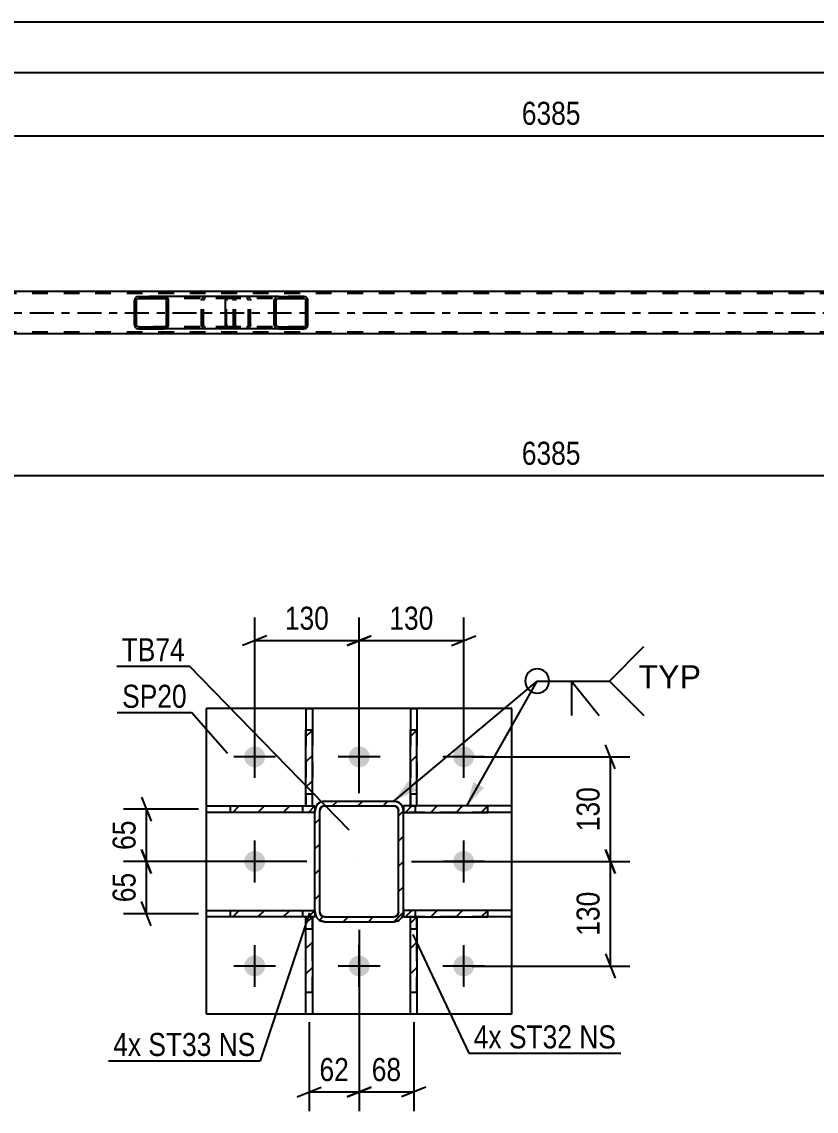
# Model space of a CAD drawing. Header units: millimetres. Extents: x 0 to 841, y 0 to 594.
# Drawn here: x 303.2 to 402, y 146.7 to 282.1 of the extents above; entities that cross this region are included whole.
import ezdxf

# ---------------------------------------------------------------- set-up
doc = ezdxf.new("R2010")
doc.units = ezdxf.units.MM
doc.linetypes.add('DXK_LINE_DOT2', pattern=[3.9198, 1.9599, -1.9599])
doc.linetypes.add('DXK_LINE_DOT3', pattern=[5.9187, 2.979, -0.9799, 0.9799, -0.9799])
doc.styles.add('Arial', font='ARIAL.TTF', dxfattribs={"height": 0.2})
doc.styles.add('Arial Narrow', font='ARIALN.TTF', dxfattribs={"height": 0.2})

# ---------------------------------------------------------------- blocks, each defined once
blk = doc.blocks.new('Part-814735472-2827 - 2738')
at = {"linetype": 'Continuous'}
h = blk.add_hatch(dxfattribs=at)
h.set_pattern_fill('', scale=0.7, style=0, pattern_type=0)
h.set_pattern_definition([(45, (338.7295, 247.6885), (-1.57154, 1.57154), [])])
h.paths.add_polyline_path([(338.77, 247.5), (338.73, 247.69), (338.62, 247.84), (338.46, 247.95), (338.27, 247.98), (335.08, 247.98), (334.89, 247.95), (334.73, 247.84), (334.62, 247.69), (334.58, 247.5), (334.58, 244.46), (334.62, 244.28), (334.73, 244.13), (334.89, 244.02), (335.08, 243.98), (338.27, 243.98), (338.46, 244.02), (338.62, 244.13), (338.73, 244.28), (338.77, 244.46)])
h.paths.add_polyline_path([(338.5, 244.37), (338.44, 244.3), (338.36, 244.24), (338.27, 244.22), (335.08, 244.22), (334.98, 244.24), (334.9, 244.3), (334.85, 244.37), (334.83, 244.46), (334.83, 247.5), (334.85, 247.6), (334.9, 247.67), (334.98, 247.73), (335.08, 247.74), (338.27, 247.74), (338.36, 247.73), (338.44, 247.67), (338.5, 247.6), (338.52, 247.5), (338.52, 244.46)])
at = {"color": 2, "linetype": 'Continuous'}
for p, q in [((328.53, 247.69), (328.59, 247.84)), ((328.59, 247.84), (328.68, 247.95)), ((328.68, 247.95), (328.78, 247.98)), ((335.08, 247.98), (328.78, 247.98)), ((335.08, 247.98), (334.89, 247.95)), ((335.08, 247.98), (338.27, 247.98)), ((338.46, 247.95), (338.27, 247.98)), ((328.51, 247.5), (328.53, 247.69)), ((328.51, 244.46), (328.51, 247.5)), ((334.62, 247.69), (334.58, 247.5)), ((334.58, 244.46), (334.58, 247.5)), ((334.83, 247.5), (334.85, 247.6)), ((334.83, 244.46), (334.83, 247.5)), ((334.85, 247.6), (334.9, 247.67)), ((334.9, 247.67), (334.98, 247.73)), ((334.98, 247.73), (335.08, 247.74)), ((335.08, 247.74), (338.27, 247.74)), ((338.27, 247.74), (338.36, 247.73)), ((338.36, 247.73), (338.44, 247.67)), ((338.44, 247.67), (338.5, 247.6)), ((338.5, 247.6), (338.52, 247.5)), ((338.52, 244.46), (338.52, 247.5)), ((338.77, 247.5), (338.73, 247.69)), ((338.77, 244.46), (338.77, 247.5)), ((328.53, 244.28), (328.51, 244.46)), ((328.59, 244.13), (328.53, 244.28)), ((328.68, 244.02), (328.59, 244.13)), ((328.78, 243.98), (328.68, 244.02)), ((335.08, 243.98), (328.78, 243.98)), ((334.58, 244.46), (334.62, 244.28)), ((334.85, 244.37), (334.83, 244.46)), ((334.9, 244.3), (334.85, 244.37)), ((334.89, 244.02), (335.08, 243.98)), ((334.98, 244.24), (334.9, 244.3)), ((335.08, 244.22), (334.98, 244.24)), ((335.08, 244.22), (338.27, 244.22)), ((335.08, 243.98), (338.27, 243.98)), ((338.36, 244.24), (338.27, 244.22)), ((338.27, 243.98), (338.46, 244.02)), ((338.44, 244.3), (338.36, 244.24)), ((338.5, 244.37), (338.44, 244.3)), ((338.52, 244.46), (338.5, 244.37)), ((338.73, 244.28), (338.77, 244.46))]:
    blk.add_line(p, q, dxfattribs=at)
at = {"color": 7, "linetype": 'DXK_LINE_DOT2'}
for p, q in [((329.77, 247.74), (329.77, 247.98)), ((331.11, 247.98), (331.31, 247.95)), ((338.27, 247.98), (335.08, 247.98)), ((328.66, 247.6), (328.65, 247.5)), ((328.65, 244.46), (328.65, 247.5)), ((328.68, 247.67), (328.66, 247.6)), ((328.73, 247.73), (328.68, 247.67)), ((328.78, 247.74), (328.73, 247.73)), ((338.27, 247.74), (328.78, 247.74)), ((331.21, 247.73), (331.11, 247.74)), ((331.29, 247.67), (331.21, 247.73)), ((331.35, 247.6), (331.29, 247.67)), ((331.37, 247.5), (331.35, 247.6)), ((331.37, 244.46), (331.37, 247.5)), ((331.58, 247.69), (331.62, 247.5)), ((331.62, 244.46), (331.62, 247.5)), ((328.65, 244.46), (328.66, 244.37)), ((328.66, 244.37), (328.68, 244.3)), ((328.68, 244.3), (328.73, 244.24)), ((328.73, 244.24), (328.78, 244.22)), ((338.27, 244.22), (328.78, 244.22)), ((329.77, 243.98), (329.77, 244.22)), ((331.11, 244.22), (331.21, 244.24)), ((331.31, 244.02), (331.11, 243.98)), ((331.21, 244.24), (331.29, 244.3)), ((331.29, 244.3), (331.35, 244.37)), ((331.35, 244.37), (331.37, 244.46)), ((331.62, 244.46), (331.58, 244.28)), ((338.27, 243.98), (335.08, 243.98))]:
    blk.add_line(p, q, dxfattribs=at)
for centre, start, end in [((331.13, 247.49), 23.8494, 68.8059), ((331.13, 244.48), 291.1941, 336.1506)]:
    blk.add_arc(centre, 0.492, start, end, dxfattribs=at)
at = {"color": 2, "linetype": 'Continuous'}
for centre, start, end in [((335.07, 247.49), 111.1941, 156.1506), ((338.28, 247.49), 23.8494, 68.8059), ((335.07, 244.48), 203.8494, 248.8059), ((338.28, 244.48), 291.1941, 336.1506)]:
    blk.add_arc(centre, 0.492, start, end, dxfattribs=at)
blk = doc.blocks.new('Part-814735472-2852 - 2738')
at = {"linetype": 'Continuous'}
h = blk.add_hatch(dxfattribs=at)
h.set_pattern_fill('', scale=0.7, style=0, pattern_type=0)
h.set_pattern_definition([(45, (321.3848, 247.6885), (-1.57154, 1.57154), [])])
h.paths.add_polyline_path([(321.42, 247.5), (321.38, 247.69), (321.27, 247.84), (321.11, 247.95), (320.91, 247.98), (317.68, 247.98), (317.48, 247.95), (317.32, 247.84), (317.21, 247.69), (317.17, 247.5), (317.17, 244.46), (317.21, 244.28), (317.32, 244.13), (317.48, 244.02), (317.68, 243.98), (320.91, 243.98), (321.11, 244.02), (321.27, 244.13), (321.38, 244.28), (321.42, 244.46)])
h.paths.add_polyline_path([(321.15, 244.37), (321.09, 244.3), (321.01, 244.24), (320.91, 244.22), (317.68, 244.22), (317.58, 244.24), (317.5, 244.3), (317.44, 244.37), (317.42, 244.46), (317.42, 247.5), (317.44, 247.6), (317.5, 247.67), (317.58, 247.73), (317.68, 247.74), (320.91, 247.74), (321.01, 247.73), (321.09, 247.67), (321.15, 247.6), (321.17, 247.5), (321.17, 244.46)])
at = {"color": 2, "linetype": 'Continuous'}
for p, q in [((317.68, 247.98), (317.48, 247.95)), ((317.68, 247.98), (320.91, 247.98)), ((328.78, 247.98), (320.91, 247.98)), ((321.11, 247.95), (320.91, 247.98)), ((317.21, 247.69), (317.17, 247.5)), ((317.17, 244.46), (317.17, 247.5)), ((317.42, 247.5), (317.44, 247.6)), ((317.42, 244.46), (317.42, 247.5)), ((317.44, 247.6), (317.5, 247.67)), ((317.5, 247.67), (317.58, 247.73)), ((317.58, 247.73), (317.68, 247.74)), ((317.68, 247.74), (320.91, 247.74)), ((320.91, 247.74), (321.01, 247.73)), ((321.01, 247.73), (321.09, 247.67)), ((321.09, 247.67), (321.15, 247.6)), ((321.15, 247.6), (321.17, 247.5)), ((321.17, 244.46), (321.17, 247.5)), ((321.42, 247.5), (321.38, 247.69)), ((321.42, 244.46), (321.42, 247.5)), ((317.17, 244.46), (317.21, 244.28)), ((317.44, 244.37), (317.42, 244.46)), ((317.5, 244.3), (317.44, 244.37)), ((317.48, 244.02), (317.68, 243.98)), ((317.58, 244.24), (317.5, 244.3)), ((317.68, 244.22), (317.58, 244.24)), ((317.68, 244.22), (320.91, 244.22)), ((317.68, 243.98), (320.91, 243.98)), ((321.01, 244.24), (320.91, 244.22)), ((320.91, 243.98), (321.11, 244.02)), ((328.78, 243.98), (320.91, 243.98)), ((321.09, 244.3), (321.01, 244.24)), ((321.15, 244.37), (321.09, 244.3)), ((321.17, 244.46), (321.15, 244.37)), ((321.38, 244.28), (321.42, 244.46))]:
    blk.add_line(p, q, dxfattribs=at)
at = {"color": 7, "linetype": 'DXK_LINE_DOT2'}
for p, q in [((320.91, 247.98), (317.68, 247.98)), ((325.83, 247.95), (326.03, 247.98)), ((329.26, 247.98), (328.78, 247.98)), ((329.26, 247.98), (329.46, 247.95)), ((329.26, 247.74), (317.68, 247.74)), ((325.52, 247.5), (325.56, 247.69)), ((325.52, 244.46), (325.52, 247.5)), ((325.79, 247.6), (325.77, 247.5)), ((325.77, 244.46), (325.77, 247.5)), ((325.85, 247.67), (325.79, 247.6)), ((325.93, 247.73), (325.85, 247.67)), ((326.03, 247.74), (325.93, 247.73)), ((329.36, 247.73), (329.26, 247.74)), ((329.44, 247.67), (329.36, 247.73)), ((329.5, 247.6), (329.44, 247.67)), ((329.52, 247.5), (329.5, 247.6)), ((329.52, 244.46), (329.52, 247.5)), ((329.73, 247.69), (329.77, 247.5)), ((329.77, 244.46), (329.77, 247.5)), ((329.26, 244.22), (317.68, 244.22)), ((320.91, 243.98), (317.68, 243.98)), ((325.56, 244.28), (325.52, 244.46)), ((325.77, 244.46), (325.79, 244.37)), ((325.79, 244.37), (325.85, 244.3)), ((326.03, 243.98), (325.83, 244.02)), ((325.85, 244.3), (325.87, 244.28)), ((325.87, 244.28), (325.93, 244.24)), ((325.93, 244.24), (326.03, 244.22)), ((329.26, 243.98), (328.78, 243.98)), ((329.26, 244.22), (329.36, 244.24)), ((329.46, 244.02), (329.26, 243.98)), ((329.36, 244.24), (329.44, 244.3)), ((329.44, 244.3), (329.5, 244.37)), ((329.5, 244.37), (329.52, 244.46)), ((329.77, 244.46), (329.73, 244.28))]:
    blk.add_line(p, q, dxfattribs=at)
at = {"color": 2, "linetype": 'Continuous'}
for centre, start, end in [((317.66, 247.48), 110.7583, 155.68), ((320.93, 247.48), 24.32, 69.2417), ((317.66, 244.49), 204.32, 249.2417), ((320.93, 244.49), 290.7583, 335.68)]:
    blk.add_arc(centre, 0.496, start, end, dxfattribs=at)
at = {"color": 7, "linetype": 'DXK_LINE_DOT2'}
for centre, start, end in [((326.01, 247.48), 110.7583, 155.68), ((329.28, 247.48), 24.32, 69.2417), ((326.01, 244.49), 204.32, 249.2417), ((329.28, 244.49), 290.7583, 335.68)]:
    blk.add_arc(centre, 0.496, start, end, dxfattribs=at)
blk = doc.blocks.new('Part-814735472-2967 - 2738')
at = {"color": 7, "linetype": 'DXK_LINE_DOT2'}
for p, q in [((765.04, 248.38), (102.93, 248.38)), ((765.04, 243.58), (102.93, 243.58))]:
    blk.add_line(p, q, dxfattribs=at)
at = {"color": 2, "linetype": 'Continuous'}
for p, q in [((495.92, 248.62), (246.52, 248.62)), ((495.92, 243.34), (246.52, 243.34))]:
    blk.add_line(p, q, dxfattribs=at)
at = {"color": 7, "linetype": 'DXK_LINE_DOT3'}
blk.add_line((102.93, 245.98), (765.04, 245.98), dxfattribs=at)
blk = doc.blocks.new('Part-814735472-6031 - 6020')
at = {"linetype": 'Continuous'}
h = blk.add_hatch(dxfattribs=at)
h.set_pattern_fill('', scale=0.7, style=0, pattern_type=0)
h.set_pattern_definition([(45, (339.6366, 171.673), (-1.57154, 1.57154), [])])
h.paths.add_polyline_path([(339.64, 170.87), (339.64, 171.67), (329.14, 171.67), (329.14, 170.87)])
at = {"color": 2, "linetype": 'Continuous'}
for p, q in [((326.14, 170.87), (326.14, 171.67)), ((326.14, 171.67), (329.14, 171.67)), ((329.14, 170.87), (326.14, 170.87)), ((329.14, 171.67), (339.64, 171.67)), ((329.14, 170.87), (329.14, 171.67)), ((339.64, 170.87), (329.14, 170.87)), ((339.64, 171.67), (339.64, 170.87))]:
    blk.add_line(p, q, dxfattribs=at)
at = {"color": 7, "linetype": 'DXK_LINE_DOT2'}
for p, q in [((329.14, 171.67), (339.64, 171.67)), ((339.64, 170.87), (329.14, 170.87)), ((338.14, 170.87), (338.14, 171.67)), ((339.64, 171.67), (339.64, 170.87))]:
    blk.add_line(p, q, dxfattribs=at)
blk = doc.blocks.new('Bolt-814735472-6129 - 6020')
at = {"linetype": 'Continuous'}
for points in [[(330.84, 190.77, -1), (333.44, 190.77, -1)], [(343.84, 190.77, -1), (346.44, 190.77, -1)], [(356.84, 190.77, -1), (359.44, 190.77, -1)], [(330.84, 177.77, -1), (333.44, 177.77, -1)], [(356.84, 177.77, -1), (359.44, 177.77, -1)], [(330.84, 164.77, -1), (333.44, 164.77, -1)], [(343.84, 164.77, -1), (346.44, 164.77, -1)], [(356.84, 164.77, -1), (359.44, 164.77, -1)]]:
    blk.add_hatch(color=1, dxfattribs=at).paths.add_polyline_path(points)
at = {"color": 1, "linetype": 'Continuous'}
for p, q in [((332.14, 188.17), (332.14, 193.37)), ((345.14, 188.17), (345.14, 193.37)), ((358.14, 188.17), (358.14, 193.37)), ((334.74, 190.77), (329.54, 190.77)), ((347.74, 190.77), (342.54, 190.77)), ((360.74, 190.77), (355.54, 190.77)), ((332.14, 175.17), (332.14, 180.37)), ((358.14, 175.17), (358.14, 180.37)), ((334.74, 177.77), (329.54, 177.77)), ((360.74, 177.77), (355.54, 177.77)), ((332.14, 162.17), (332.14, 167.37)), ((345.14, 162.17), (345.14, 167.37)), ((358.14, 162.17), (358.14, 167.37)), ((334.74, 164.77), (329.54, 164.77)), ((347.74, 164.77), (342.54, 164.77)), ((360.74, 164.77), (355.54, 164.77))]:
    blk.add_line(p, q, dxfattribs=at)
blk = doc.blocks.new('Part-814735472-6073 - 6020')
at = {"linetype": 'Continuous'}
h = blk.add_hatch(dxfattribs=at)
h.set_pattern_fill('', scale=0.7, style=0, pattern_type=0)
h.set_pattern_definition([(45, (339.6366, 184.673), (-1.57154, 1.57154), [])])
h.paths.add_polyline_path([(339.64, 183.87), (339.64, 184.67), (329.14, 184.67), (329.14, 183.87)])
at = {"color": 2, "linetype": 'Continuous'}
for p, q in [((326.14, 183.87), (326.14, 184.67)), ((326.14, 184.67), (329.14, 184.67)), ((329.14, 184.67), (339.64, 184.67)), ((329.14, 183.87), (329.14, 184.67)), ((339.64, 184.67), (339.64, 183.87)), ((329.14, 183.87), (326.14, 183.87)), ((339.64, 183.87), (329.14, 183.87))]:
    blk.add_line(p, q, dxfattribs=at)
at = {"color": 7, "linetype": 'DXK_LINE_DOT2'}
for p, q in [((329.14, 184.67), (339.64, 184.67)), ((338.14, 183.87), (338.14, 184.67)), ((339.64, 184.67), (339.64, 183.87)), ((339.64, 183.87), (329.14, 183.87))]:
    blk.add_line(p, q, dxfattribs=at)
blk = doc.blocks.new('Part-814735472-6078 - 6020')
at = {"linetype": 'Continuous'}
h = blk.add_hatch(dxfattribs=at)
h.set_pattern_fill('', scale=0.7, style=0, pattern_type=0)
h.set_pattern_definition([(45, (352.3212, 170.8832), (-1.57154, 1.57154), [])])
h.paths.add_polyline_path([(352.32, 161.47), (352.32, 170.88), (351.52, 170.88), (351.52, 161.47)])
at = {"color": 7, "linetype": 'DXK_LINE_DOT2'}
for p, q in [((351.52, 169.38), (351.52, 170.88)), ((351.52, 170.88), (352.32, 170.88)), ((352.32, 161.47), (352.32, 170.88)), ((351.52, 169.38), (352.32, 169.38)), ((351.52, 161.47), (351.52, 169.38))]:
    blk.add_line(p, q, dxfattribs=at)
at = {"color": 2, "linetype": 'Continuous'}
for p, q in [((351.52, 161.47), (351.52, 170.88)), ((351.52, 170.88), (352.32, 170.88)), ((352.32, 170.88), (352.32, 161.47)), ((351.52, 158.77), (351.52, 161.47)), ((352.32, 161.47), (351.52, 161.47)), ((352.32, 161.47), (352.32, 158.77)), ((352.32, 158.77), (351.52, 158.77))]:
    blk.add_line(p, q, dxfattribs=at)
blk = doc.blocks.new('Part-814735472-6083 - 6020')
at = {"linetype": 'Continuous'}
h = blk.add_hatch(dxfattribs=at)
h.set_pattern_fill('', scale=0.7, style=0, pattern_type=0)
h.set_pattern_definition([(45, (339.3218, 170.8832), (-1.57154, 1.57154), [])])
h.paths.add_polyline_path([(339.32, 161.47), (339.32, 170.88), (338.52, 170.88), (338.52, 161.47)])
at = {"color": 7, "linetype": 'DXK_LINE_DOT2'}
for p, q in [((338.52, 169.38), (338.52, 170.88)), ((338.52, 170.88), (339.32, 170.88)), ((339.32, 161.47), (339.32, 170.88)), ((338.52, 169.38), (339.32, 169.38)), ((338.52, 161.47), (338.52, 169.38))]:
    blk.add_line(p, q, dxfattribs=at)
at = {"color": 2, "linetype": 'Continuous'}
for p, q in [((338.52, 161.47), (338.52, 170.88)), ((338.52, 170.88), (339.32, 170.88)), ((339.32, 170.88), (339.32, 161.47)), ((338.52, 158.77), (338.52, 161.47)), ((339.32, 161.47), (338.52, 161.47)), ((339.32, 161.47), (339.32, 158.77)), ((339.32, 158.77), (338.52, 158.77))]:
    blk.add_line(p, q, dxfattribs=at)
blk = doc.blocks.new('Part-814735472-6088 - 6020')
at = {"linetype": 'Continuous'}
h = blk.add_hatch(dxfattribs=at)
h.set_pattern_fill('', scale=0.7, style=0, pattern_type=0)
h.set_pattern_definition([(45, (352.3207, 194.0854), (-1.57154, 1.57154), [])])
h.paths.add_polyline_path([(352.32, 184.68), (352.32, 194.09), (351.52, 194.09), (351.52, 184.68)])
at = {"color": 2, "linetype": 'Continuous'}
for p, q in [((351.52, 196.77), (351.52, 194.09)), ((351.52, 196.77), (352.32, 196.77)), ((352.32, 196.77), (352.32, 194.09)), ((351.52, 184.68), (351.52, 194.09)), ((352.32, 194.09), (351.52, 194.09)), ((352.32, 184.68), (352.32, 194.09)), ((351.52, 184.68), (352.32, 184.68))]:
    blk.add_line(p, q, dxfattribs=at)
at = {"color": 7, "linetype": 'DXK_LINE_DOT2'}
for p, q in [((351.52, 194.09), (351.52, 184.68)), ((352.32, 194.09), (352.32, 186.18)), ((351.52, 186.18), (352.32, 186.18)), ((352.32, 184.68), (352.32, 186.18)), ((351.52, 184.68), (352.32, 184.68))]:
    blk.add_line(p, q, dxfattribs=at)
blk = doc.blocks.new('Part-814735472-6093 - 6020')
at = {"linetype": 'Continuous'}
h = blk.add_hatch(dxfattribs=at)
h.set_pattern_fill('', scale=0.7, style=0, pattern_type=0)
h.set_pattern_definition([(45, (339.3213, 194.0854), (-1.57154, 1.57154), [])])
h.paths.add_polyline_path([(339.32, 184.68), (339.32, 194.09), (338.52, 194.09), (338.52, 184.68)])
at = {"color": 2, "linetype": 'Continuous'}
for p, q in [((338.52, 196.77), (338.52, 194.09)), ((338.52, 196.77), (339.32, 196.77)), ((339.32, 196.77), (339.32, 194.09)), ((338.52, 184.68), (338.52, 194.09)), ((339.32, 194.09), (338.52, 194.09)), ((339.32, 184.68), (339.32, 194.09)), ((338.52, 184.68), (339.32, 184.68))]:
    blk.add_line(p, q, dxfattribs=at)
at = {"color": 7, "linetype": 'DXK_LINE_DOT2'}
for p, q in [((338.52, 194.09), (338.52, 184.68)), ((339.32, 194.09), (339.32, 186.18)), ((338.52, 186.18), (339.32, 186.18)), ((339.32, 184.68), (339.32, 186.18)), ((338.52, 184.68), (339.32, 184.68))]:
    blk.add_line(p, q, dxfattribs=at)
blk = doc.blocks.new('Part-814735472-6176 - 6020')
at = {"color": 2, "linetype": 'Continuous'}
for p, q in [((326.14, 158.77), (326.14, 196.77)), ((364.14, 196.77), (326.14, 196.77)), ((364.14, 158.77), (364.14, 196.77)), ((364.14, 158.77), (326.14, 158.77))]:
    blk.add_line(p, q, dxfattribs=at)
blk = doc.blocks.new('Part-814735472-6182 - 6020')
at = {"linetype": 'Continuous'}
h = blk.add_hatch(dxfattribs=at)
h.set_pattern_fill('', scale=0.7, style=0, pattern_type=0)
h.set_pattern_definition([(45, (361.135, 171.6733), (-1.57154, 1.57154), [])])
h.paths.add_polyline_path([(361.14, 170.87), (361.14, 171.67), (350.64, 171.67), (350.64, 170.87)])
at = {"color": 7, "linetype": 'DXK_LINE_DOT2'}
for p, q in [((361.14, 171.67), (350.64, 171.67)), ((350.64, 171.67), (350.64, 170.87)), ((361.14, 170.87), (350.64, 170.87)), ((352.14, 170.87), (352.14, 171.67))]:
    blk.add_line(p, q, dxfattribs=at)
at = {"color": 2, "linetype": 'Continuous'}
for p, q in [((361.14, 171.67), (350.64, 171.67)), ((350.64, 171.67), (350.64, 170.87)), ((350.64, 170.87), (361.14, 170.87)), ((364.14, 171.67), (361.14, 171.67)), ((361.14, 170.87), (361.14, 171.67)), ((364.14, 170.87), (361.14, 170.87)), ((364.14, 170.87), (364.14, 171.67))]:
    blk.add_line(p, q, dxfattribs=at)
blk = doc.blocks.new('Part-814735472-6187 - 6020')
at = {"linetype": 'Continuous'}
h = blk.add_hatch(dxfattribs=at)
h.set_pattern_fill('', scale=0.7, style=0, pattern_type=0)
h.set_pattern_definition([(45, (361.135, 184.6733), (-1.57154, 1.57154), [])])
h.paths.add_polyline_path([(361.14, 183.87), (361.14, 184.67), (350.64, 184.67), (350.64, 183.87)])
at = {"color": 7, "linetype": 'DXK_LINE_DOT2'}
for p, q in [((361.14, 184.67), (350.64, 184.67)), ((350.64, 184.67), (350.64, 183.87)), ((352.14, 183.87), (352.14, 184.67)), ((361.14, 183.87), (350.64, 183.87))]:
    blk.add_line(p, q, dxfattribs=at)
at = {"color": 2, "linetype": 'Continuous'}
for p, q in [((361.14, 184.67), (350.64, 184.67)), ((350.64, 184.67), (350.64, 183.87)), ((364.14, 184.67), (361.14, 184.67)), ((361.14, 183.87), (361.14, 184.67)), ((364.14, 183.87), (364.14, 184.67)), ((350.64, 183.87), (361.14, 183.87)), ((364.14, 183.87), (361.14, 183.87))]:
    blk.add_line(p, q, dxfattribs=at)
blk = doc.blocks.new('Part-814735472-6200 - 6020')
at = {"linetype": 'Continuous'}
h = blk.add_hatch(dxfattribs=at)
h.set_pattern_fill('', scale=0.7, style=0, pattern_type=0)
h.set_pattern_definition([(45, (350.6367, 171.4742), (-1.57154, 1.57154), [])])
h.paths.add_polyline_path([(350.55, 171.01), (350.64, 171.47), (350.64, 184.07), (350.55, 184.53), (350.29, 184.92), (349.9, 185.18), (349.44, 185.27), (340.84, 185.27), (340.38, 185.18), (339.99, 184.92), (339.73, 184.53), (339.64, 184.07), (339.64, 171.47), (339.73, 171.01), (339.99, 170.63), (340.38, 170.37), (340.84, 170.27), (349.44, 170.27), (349.9, 170.37), (350.29, 170.63)])
h.paths.add_polyline_path([(349.67, 170.92), (349.44, 170.87), (340.84, 170.87), (340.61, 170.92), (340.41, 171.05), (340.28, 171.24), (340.24, 171.47), (340.24, 184.07), (340.28, 184.3), (340.41, 184.5), (340.61, 184.63), (340.84, 184.67), (349.44, 184.67), (349.67, 184.63), (349.86, 184.5), (349.99, 184.3), (350.04, 184.07), (350.04, 171.47), (349.99, 171.24), (349.86, 171.05)])
at = {"color": 7, "linetype": 'DXK_LINE_DOT2'}
for p, q in [((339.64, 184.07), (339.73, 184.53)), ((340.28, 184.3), (340.24, 184.07)), ((340.41, 184.5), (340.28, 184.3)), ((340.38, 185.18), (340.84, 185.27)), ((340.61, 184.63), (340.41, 184.5)), ((340.84, 184.67), (340.61, 184.63)), ((340.84, 185.27), (349.44, 185.27)), ((340.84, 184.67), (349.44, 184.67)), ((349.44, 185.27), (349.9, 185.18)), ((349.67, 184.63), (349.44, 184.67)), ((349.86, 184.5), (349.67, 184.63)), ((349.99, 184.3), (349.86, 184.5)), ((350.04, 184.07), (349.99, 184.3)), ((350.55, 184.53), (350.64, 184.07)), ((339.64, 171.47), (339.64, 184.07)), ((340.24, 171.47), (340.24, 184.07)), ((350.04, 171.47), (350.04, 184.07)), ((350.64, 171.47), (350.64, 184.07)), ((339.73, 171.01), (339.64, 171.47)), ((340.24, 171.47), (340.28, 171.24)), ((340.28, 171.24), (340.41, 171.05)), ((340.41, 171.05), (340.61, 170.92)), ((340.61, 170.92), (340.84, 170.87)), ((340.84, 170.87), (349.44, 170.87)), ((349.44, 170.87), (349.67, 170.92)), ((349.67, 170.92), (349.86, 171.05)), ((349.86, 171.05), (349.99, 171.24)), ((349.99, 171.24), (350.04, 171.47)), ((350.64, 171.47), (350.55, 171.01)), ((340.84, 170.27), (340.38, 170.37)), ((340.84, 170.27), (349.44, 170.27)), ((349.9, 170.37), (349.44, 170.27))]:
    blk.add_line(p, q, dxfattribs=at)
at = {"color": 2, "linetype": 'Continuous'}
for p, q in [((339.73, 184.53), (339.64, 184.07)), ((340.24, 184.07), (340.28, 184.3)), ((340.28, 184.3), (340.41, 184.5)), ((340.84, 185.27), (340.38, 185.18)), ((340.41, 184.5), (340.61, 184.63)), ((340.61, 184.63), (340.84, 184.67)), ((340.84, 185.27), (349.44, 185.27)), ((340.84, 184.67), (349.44, 184.67)), ((349.9, 185.18), (349.44, 185.27)), ((349.44, 184.67), (349.67, 184.63)), ((349.67, 184.63), (349.86, 184.5)), ((349.86, 184.5), (349.99, 184.3)), ((349.99, 184.3), (350.04, 184.07)), ((350.64, 184.07), (350.55, 184.53)), ((339.64, 171.47), (339.64, 184.07)), ((340.24, 171.47), (340.24, 184.07)), ((350.04, 171.47), (350.04, 184.07)), ((350.64, 171.47), (350.64, 184.07)), ((339.64, 171.47), (339.73, 171.01)), ((340.28, 171.24), (340.24, 171.47)), ((340.41, 171.05), (340.28, 171.24)), ((340.61, 170.92), (340.41, 171.05)), ((340.84, 170.87), (340.61, 170.92)), ((340.84, 170.87), (349.44, 170.87)), ((349.67, 170.92), (349.44, 170.87)), ((349.86, 171.05), (349.67, 170.92)), ((349.99, 171.24), (349.86, 171.05)), ((350.04, 171.47), (349.99, 171.24)), ((350.55, 171.01), (350.64, 171.47)), ((340.38, 170.37), (340.84, 170.27)), ((340.84, 170.27), (349.44, 170.27)), ((349.44, 170.27), (349.9, 170.37))]:
    blk.add_line(p, q, dxfattribs=at)
at = {"color": 7, "linetype": 'DXK_LINE_DOT3'}
blk.add_line((345.14, 177.77), (345.14, 177.77), dxfattribs=at)
at = {"color": 7, "linetype": 'DXK_LINE_DOT2'}
for centre, start, end in [((340.84, 184.07), 112.5, 157.5), ((349.44, 184.07), 22.5, 67.5), ((340.84, 171.47), 202.5, 247.5), ((349.44, 171.47), 292.5, 337.5)]:
    blk.add_arc(centre, 1.2, start, end, dxfattribs=at)
at = {"color": 2, "linetype": 'Continuous'}
for centre, start, end in [((340.84, 184.07), 112.5, 157.5), ((349.44, 184.07), 22.5, 67.5), ((340.84, 171.47), 202.5, 247.5), ((349.44, 171.47), 292.5, 337.5)]:
    blk.add_arc(centre, 1.2, start, end, dxfattribs=at)
blk = doc.blocks.new('StraightDimension-814735472-3137 - 2738')
at = {"color": 7, "linetype": 'Continuous'}
for p, q in [((241.32, 258.02), (241.32, 270.84)), ((496.72, 258.02), (496.72, 270.84)), ((242.82, 268.59), (239.82, 267.39)), ((495.22, 267.39), (498.22, 268.59)), ((241.32, 267.99), (496.72, 267.99))]:
    blk.add_line(p, q, dxfattribs=at)
at = {"color": 0}
blk.add_wipeout([(373.28, 268.74), (373.28, 272.94), (364.77, 272.94), (364.77, 268.74)], dxfattribs=at)
at = {"color": 3, "style": 'Arial Narrow'}
blk.add_text('6385', height=2.863, dxfattribs=at).set_placement((365.37, 269.34))
blk = doc.blocks.new('StraightDimension-814735472-3152 - 2738')
at = {"color": 7, "linetype": 'Continuous'}
blk.add_line((92.07, 282.15), (775.9, 282.15), dxfattribs=at)
blk = doc.blocks.new('StraightDimension-814735472-7478 - 2738')
at = {"color": 7, "linetype": 'Continuous'}
blk.add_line((92.71, 275.84), (775.26, 275.84), dxfattribs=at)
blk = doc.blocks.new('StraightDimension-814735472-3181 - 2738')
at = {"color": 7, "linetype": 'Continuous'}
for p, q in [((241.32, 233.94), (241.32, 217.12)), ((496.72, 233.94), (496.72, 215.29)), ((242.82, 226.33), (239.82, 225.13)), ((495.22, 225.13), (498.22, 226.33)), ((241.32, 225.73), (496.72, 225.73))]:
    blk.add_line(p, q, dxfattribs=at)
at = {"color": 0}
blk.add_wipeout([(373.28, 226.48), (373.28, 230.68), (364.77, 230.68), (364.77, 226.48)], dxfattribs=at)
at = {"color": 3, "style": 'Arial Narrow'}
blk.add_text('6385', height=2.863, dxfattribs=at).set_placement((365.37, 227.08))
at = {"color": 0, "linetype": 'Continuous'}
blk.add_wipeout([(496.12, 225.03), (491.92, 225.03), (491.92, 214.69), (496.12, 214.69)], dxfattribs=at)
at = {"color": 3, "linetype": 'Continuous', "style": 'Arial Narrow'}
blk.add_text('10174', height=2.863, rotation=90.0002, dxfattribs=at).set_placement((495.52, 215.29))
blk = doc.blocks.new('StraightDimension-814735472-6271 - 6020')
at = {"color": 7, "linetype": 'Continuous'}
for p, q in [((345.14, 169.27), (345.14, 146.72)), ((338.92, 157.77), (338.92, 146.72)), ((337.42, 148.52), (340.42, 149.72)), ((338.92, 149.12), (345.14, 149.12)), ((346.64, 149.72), (343.64, 148.52))]:
    blk.add_line(p, q, dxfattribs=at)
at = {"color": 0}
blk.add_wipeout([(344.46, 149.87), (344.46, 154.07), (339.6, 154.07), (339.6, 149.87)], dxfattribs=at)
at = {"color": 3, "style": 'Arial Narrow'}
blk.add_text('62', height=2.863, dxfattribs=at).set_placement((340.2, 150.47))
blk = doc.blocks.new('StraightDimension-814735472-6218 - 6020')
at = {"color": 7, "linetype": 'Continuous'}
for p, q in [((332.14, 191.77), (332.14, 208.08)), ((345.14, 186.27), (345.14, 208.08)), ((333.64, 205.83), (330.64, 204.63)), ((332.14, 205.23), (345.14, 205.23)), ((343.64, 204.63), (346.64, 205.83))]:
    blk.add_line(p, q, dxfattribs=at)
at = {"color": 0}
blk.add_wipeout([(341.98, 205.98), (341.98, 210.18), (335.29, 210.18), (335.29, 205.98)], dxfattribs=at)
at = {"color": 3, "style": 'Arial Narrow'}
blk.add_text('130', height=2.863, dxfattribs=at).set_placement((335.89, 206.58))
blk = doc.blocks.new('StraightDimension-814735472-6280 - 6020')
at = {"color": 7, "linetype": 'Continuous'}
for p, q in [((345.14, 169.27), (345.14, 146.72)), ((351.92, 157.77), (351.92, 146.72)), ((343.64, 148.52), (346.64, 149.72)), ((345.14, 149.12), (351.92, 149.12)), ((353.42, 149.72), (350.42, 148.52))]:
    blk.add_line(p, q, dxfattribs=at)
at = {"color": 0}
blk.add_wipeout([(350.96, 149.87), (350.96, 154.07), (346.1, 154.07), (346.1, 149.87)], dxfattribs=at)
at = {"color": 3, "style": 'Arial Narrow'}
blk.add_text('68', height=2.863, dxfattribs=at).set_placement((346.7, 150.47))
blk = doc.blocks.new('StraightDimension-814735472-6260 - 6020')
at = {"color": 7, "linetype": 'Continuous'}
for p, q in [((376.99, 176.27), (375.79, 179.27)), ((351.64, 177.77), (378.79, 177.77)), ((376.39, 164.77), (376.39, 177.77)), ((375.79, 166.27), (376.99, 163.27)), ((359.14, 164.77), (378.79, 164.77))]:
    blk.add_line(p, q, dxfattribs=at)
at = {"color": 0}
blk.add_wipeout([(375.64, 174.62), (371.44, 174.62), (371.44, 167.93), (375.64, 167.93)], dxfattribs=at)
at = {"color": 3, "style": 'Arial Narrow'}
blk.add_text('130', height=2.863, rotation=90.0002, dxfattribs=at).set_placement((375.04, 168.53))
blk = doc.blocks.new('StraightDimension-814735472-6227 - 6020')
at = {"color": 7, "linetype": 'Continuous'}
for p, q in [((345.14, 186.27), (345.14, 208.08)), ((358.14, 191.77), (358.14, 208.08)), ((346.64, 205.83), (343.64, 204.63)), ((345.14, 205.23), (358.14, 205.23)), ((356.64, 204.63), (359.64, 205.83))]:
    blk.add_line(p, q, dxfattribs=at)
at = {"color": 0}
blk.add_wipeout([(354.98, 205.98), (354.98, 210.18), (348.29, 210.18), (348.29, 205.98)], dxfattribs=at)
at = {"color": 3, "style": 'Arial Narrow'}
blk.add_text('130', height=2.863, dxfattribs=at).set_placement((348.89, 206.58))
blk = doc.blocks.new('StraightDimension-814735472-6237 - 6020')
at = {"color": 7, "linetype": 'Continuous'}
for p, q in [((318.07, 179.27), (319.27, 176.27)), ((338.64, 177.77), (315.82, 177.77)), ((318.67, 171.27), (318.67, 177.77)), ((319.27, 169.77), (318.07, 172.77)), ((325.14, 171.27), (315.82, 171.27))]:
    blk.add_line(p, q, dxfattribs=at)
at = {"color": 0}
blk.add_wipeout([(317.92, 176.95), (313.72, 176.95), (313.72, 172.1), (317.92, 172.1)], dxfattribs=at)
at = {"color": 3, "style": 'Arial Narrow'}
blk.add_text('65', height=2.863, rotation=90.0002, dxfattribs=at).set_placement((317.32, 172.7))
blk = doc.blocks.new('StraightDimension-814735472-6243 - 6020')
at = {"color": 7, "linetype": 'Continuous'}
for p, q in [((318.07, 185.77), (319.27, 182.77)), ((325.14, 184.27), (315.82, 184.27)), ((318.67, 177.77), (318.67, 184.27)), ((319.27, 176.27), (318.07, 179.27)), ((338.64, 177.77), (315.82, 177.77))]:
    blk.add_line(p, q, dxfattribs=at)
at = {"color": 0}
blk.add_wipeout([(317.92, 183.45), (313.72, 183.45), (313.72, 178.6), (317.92, 178.6)], dxfattribs=at)
at = {"color": 3, "style": 'Arial Narrow'}
blk.add_text('65', height=2.863, rotation=90.0002, dxfattribs=at).set_placement((317.32, 179.2))
blk = doc.blocks.new('StraightDimension-814735472-6250 - 6020')
at = {"color": 7, "linetype": 'Continuous'}
for p, q in [((376.99, 189.27), (375.79, 192.27)), ((359.14, 190.77), (378.79, 190.77)), ((376.39, 177.77), (376.39, 190.77)), ((375.79, 179.27), (376.99, 176.27)), ((351.64, 177.77), (378.79, 177.77))]:
    blk.add_line(p, q, dxfattribs=at)
at = {"color": 0}
blk.add_wipeout([(375.64, 187.62), (371.44, 187.62), (371.44, 180.93), (375.64, 180.93)], dxfattribs=at)
at = {"color": 3, "style": 'Arial Narrow'}
blk.add_text('130', height=2.863, rotation=90.0002, dxfattribs=at).set_placement((375.04, 181.53))
blk = doc.blocks.new('Mark-814735472-6172 - 6020')
at = {"color": 0}
blk.add_wipeout([(323.69, 196.87), (323.69, 199.87), (315.65, 199.87), (315.65, 196.87)], dxfattribs=at)
blk.add_wipeout([(323.69, 196.87), (323.69, 199.87), (315.65, 199.87), (315.65, 196.87)], dxfattribs=at)
at = {"color": 30, "linetype": 'Continuous'}
for p in [(315.05, 196.27), (328.76, 191.19)]:
    blk.add_line(p, (324.29, 196.27), dxfattribs=at)
at = {"color": 3, "style": 'Arial Narrow'}
blk.add_text('SP20', height=2.863, dxfattribs=at).set_placement((315.65, 196.87))
blk = doc.blocks.new('MarkSet-814735472-6368 - 6020')
at = {"color": 0}
for points in [[(318.01, 153.59), (318.01, 156.59), (314.54, 156.59), (314.54, 153.59)], [(326.76, 153.59), (326.76, 156.59), (318.91, 156.59), (318.91, 153.59)], [(332.23, 153.59), (332.23, 156.59), (327.66, 156.59), (327.66, 153.59)]]:
    blk.add_wipeout(points, dxfattribs=at)
for points in [[(318.01, 153.59), (318.01, 156.59), (314.54, 156.59), (314.54, 153.59)], [(326.76, 153.59), (326.76, 156.59), (318.91, 156.59), (318.91, 153.59)], [(332.23, 153.59), (332.23, 156.59), (327.66, 156.59), (327.66, 153.59)]]:
    blk.add_wipeout(points, dxfattribs=at)
at = {"color": 30, "linetype": 'Continuous'}
for p in [(338.94, 171.38), (313.94, 152.99)]:
    blk.add_line(p, (332.83, 152.99), dxfattribs=at)
at = {"color": 3, "style": 'Arial Narrow'}
for s, p in [('4x', (314.54, 153.59)), ('ST33', (318.91, 153.59)), ('NS', (327.66, 153.59))]:
    blk.add_text(s, height=2.863, dxfattribs=at).set_placement(p)
blk = doc.blocks.new('Mark-814735472-6196 - 6020')
at = {"color": 0}
blk.add_wipeout([(323.44, 202.65), (323.44, 205.65), (315.59, 205.65), (315.59, 202.65)], dxfattribs=at)
blk.add_wipeout([(323.44, 202.65), (323.44, 205.65), (315.59, 205.65), (315.59, 202.65)], dxfattribs=at)
at = {"color": 30, "linetype": 'Continuous'}
for p in [(314.99, 202.05), (343.89, 181.66)]:
    blk.add_line(p, (324.04, 202.05), dxfattribs=at)
at = {"color": 3, "style": 'Arial Narrow'}
blk.add_text('TB74', height=2.863, dxfattribs=at).set_placement((315.59, 202.65))
blk = doc.blocks.new('WeldMark-814735472-6289 - 6020')
at = {"linetype": 'Continuous'}
for points in [[(352.22, 186.62), (349.44, 185.27), (351.26, 187.77)], [(360.65, 186.92), (358.52, 184.67), (359.34, 187.65)]]:
    blk.add_hatch(color=30, dxfattribs=at).paths.add_polyline_path(points)
at = {"color": 30, "linetype": 'Continuous'}
for p, q in [((349.44, 185.27), (367.28, 200.2)), ((358.52, 184.67), (367.28, 200.2)), ((367.28, 200.2), (376.28, 200.2))]:
    blk.add_line(p, q, dxfattribs=at)
at = {"color": 3, "linetype": 'Continuous'}
for q in [(374.99, 195.91), (371.56, 195.91)]:
    blk.add_line((371.56, 200.2), q, dxfattribs=at)
for start, end in [(90, 270), (270, 90)]:
    blk.add_arc((367.28, 200.2), 1.5, start, end, dxfattribs=at)
at = {"color": 0, "linetype": 'Continuous'}
blk.add_wipeout([(387.65, 199.3), (387.65, 202.3), (379.88, 202.3), (379.88, 199.3)], dxfattribs=at)
blk.add_wipeout([(387.65, 199.3), (387.65, 202.3), (379.88, 202.3), (379.88, 199.3)], dxfattribs=at)
at = {"color": 3, "linetype": 'Continuous'}
for q in [(380.56, 204.48), (380.56, 195.91)]:
    blk.add_line((376.28, 200.2), q, dxfattribs=at)
at = {"color": 3, "linetype": 'Continuous', "style": 'Arial'}
blk.add_text('TYP', height=2.865, dxfattribs=at).set_placement((379.88, 199.3))
blk = doc.blocks.new('MarkSet-814735472-6338 - 6020')
at = {"color": 0}
for points in [[(362.87, 154.53), (362.87, 157.53), (359.39, 157.53), (359.39, 154.53)], [(371.62, 154.53), (371.62, 157.53), (363.77, 157.53), (363.77, 154.53)], [(377.08, 154.53), (377.08, 157.53), (372.52, 157.53), (372.52, 154.53)]]:
    blk.add_wipeout(points, dxfattribs=at)
for points in [[(362.87, 154.53), (362.87, 157.53), (359.39, 157.53), (359.39, 154.53)], [(371.62, 154.53), (371.62, 157.53), (363.77, 157.53), (363.77, 154.53)], [(377.08, 154.53), (377.08, 157.53), (372.52, 157.53), (372.52, 154.53)]]:
    blk.add_wipeout(points, dxfattribs=at)
at = {"color": 30, "linetype": 'Continuous'}
for p, q in [((351.81, 168.7), (358.79, 153.93)), ((358.79, 153.93), (377.68, 153.93))]:
    blk.add_line(p, q, dxfattribs=at)
at = {"color": 3, "style": 'Arial Narrow'}
for s, p in [('4x', (359.39, 154.53)), ('ST32', (363.77, 154.53)), ('NS', (372.52, 154.53))]:
    blk.add_text(s, height=2.863, dxfattribs=at).set_placement(p)

msp = doc.modelspace()

# ---------------------------------------------------------------- block references
for name in ['StraightDimension-814735472-3137 - 2738', 'Part-814735472-2967 - 2738', 'Part-814735472-2852 - 2738', 'Part-814735472-2827 - 2738', 'StraightDimension-814735472-3181 - 2738', 'Part-814735472-6176 - 6020', 'Part-814735472-6093 - 6020', 'Part-814735472-6088 - 6020', 'Bolt-814735472-6129 - 6020', 'Part-814735472-6073 - 6020', 'Part-814735472-6200 - 6020', 'Part-814735472-6187 - 6020', 'Part-814735472-6031 - 6020', 'Part-814735472-6083 - 6020', 'Part-814735472-6182 - 6020', 'Part-814735472-6078 - 6020']:
    msp.add_blockref(name, (0, 0))

# ---------------------------------------------------------------- next in the draw order: block references
for name in ['StraightDimension-814735472-3152 - 2738', 'StraightDimension-814735472-6218 - 6020', 'Mark-814735472-6172 - 6020', 'StraightDimension-814735472-6271 - 6020']:
    msp.add_blockref(name, (0, 0))

# ---------------------------------------------------------------- next in the draw order: block references
for name in ['StraightDimension-814735472-7478 - 2738', 'StraightDimension-814735472-6227 - 6020', 'StraightDimension-814735472-6237 - 6020', 'StraightDimension-814735472-6280 - 6020']:
    msp.add_blockref(name, (0, 0))

# ---------------------------------------------------------------- next in the draw order: block references
for name in ['StraightDimension-814735472-6243 - 6020', 'StraightDimension-814735472-6260 - 6020', 'MarkSet-814735472-6368 - 6020']:
    msp.add_blockref(name, (0, 0))

# ---------------------------------------------------------------- next in the draw order: block references
for name in ['Mark-814735472-6196 - 6020', 'StraightDimension-814735472-6250 - 6020', 'MarkSet-814735472-6338 - 6020']:
    msp.add_blockref(name, (0, 0))

# ---------------------------------------------------------------- next in the draw order: block references
msp.add_blockref('WeldMark-814735472-6289 - 6020', (0, 0))

doc.saveas('drawing.dxf')
